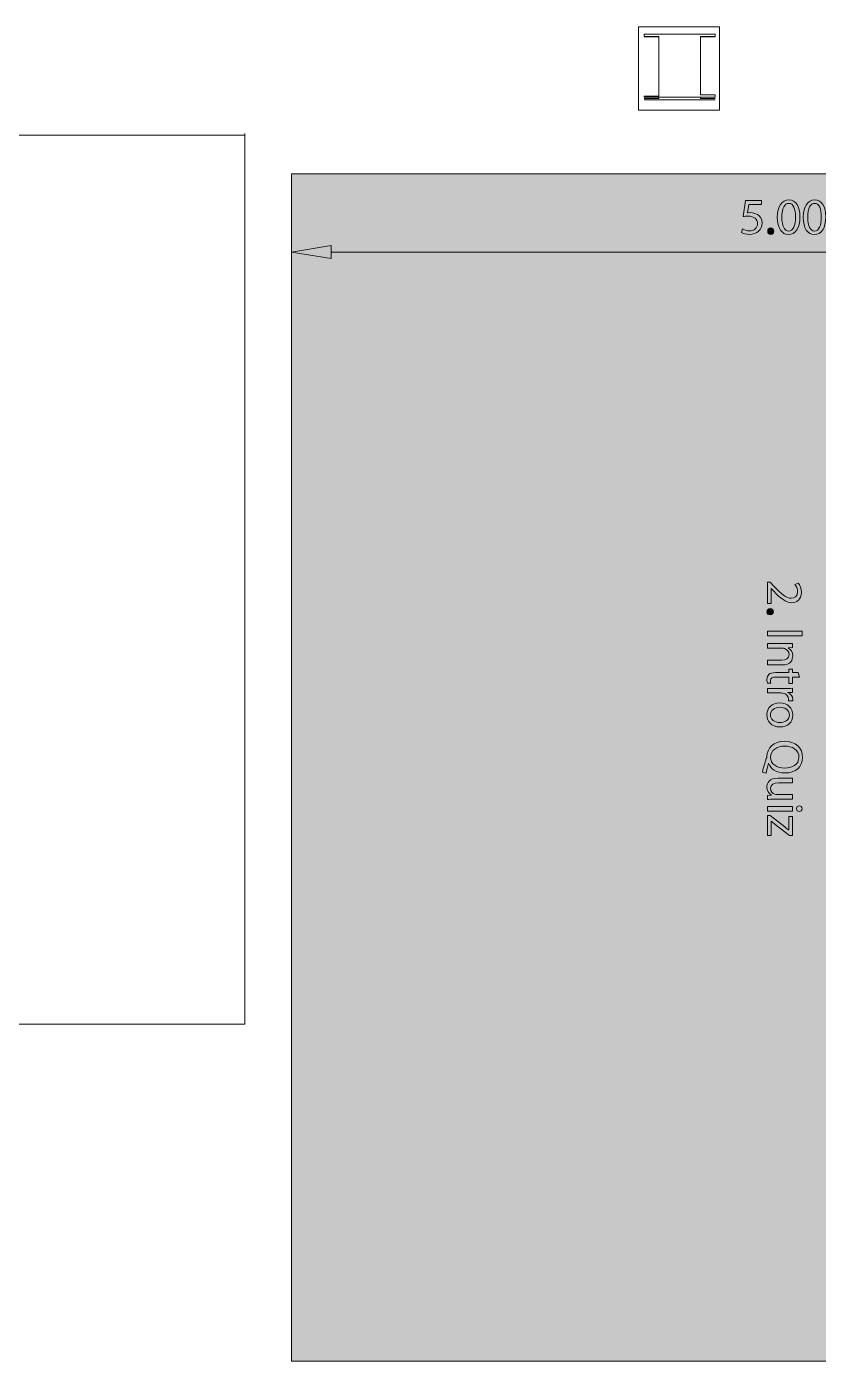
# Model space of a CAD drawing. Header units: centimetres. Extents: x -16.81 to -14.54, y 1.61 to 2.77.
# Drawn here: x -15.8976 to -15.7566, y 2.1735 to 2.4114 of the extents above; entities that cross this region are included whole.
import ezdxf

# ---------------------------------------------------------------- set-up
doc = ezdxf.new("R2010")
doc.units = ezdxf.units.CM
doc.header["$MEASUREMENT"] = 0
doc.layers.get('0').update_dxf_attribs({"lineweight": 0})
for name, color, linetype, lineweight in [('0TEXT', 7, 'Continuous', 0), ('EXP BORDER', 7, 'Continuous', 0), ('EXP COTA', 7, 'Continuous', 0), ('EXP HATCH', 7, 'Continuous', 0)]:
    doc.layers.add(name, color=color, linetype=linetype, lineweight=lineweight)

# ---------------------------------------------------------------- blocks, each defined once
blk = doc.blocks.new('Block_118')
at = {"layer": 'EXP COTA', "true_color": 0x0000cc, "transparency": 33554687}
h = blk.add_hatch(color=172, dxfattribs=at)
h.dxf.hatch_style = 2
edge = h.paths.add_edge_path()
edge.add_spline(control_points=[(-15.76669, 2.37973), (-15.76669, 2.37973), (-15.76896, 2.37973), (-15.76896, 2.37973), (-15.76896, 2.37973), (-15.76918, 2.37822), (-15.76918, 2.37822), (-15.76905, 2.37822), (-15.76893, 2.37825), (-15.7687, 2.37825), (-15.76824, 2.37825), (-15.76779, 2.37815), (-15.76741, 2.37791), (-15.76694, 2.37767), (-15.76657, 2.37715), (-15.76657, 2.37639), (-15.76657, 2.37522), (-15.7675, 2.37436), (-15.76879, 2.37436), (-15.76943, 2.37436), (-15.76998, 2.37453), (-15.77027, 2.37474), (-15.77027, 2.37474), (-15.77006, 2.37536), (-15.77006, 2.37536), (-15.76982, 2.37519), (-15.76934, 2.37501), (-15.76879, 2.37501), (-15.76803, 2.37501), (-15.76738, 2.3755), (-15.76738, 2.37629), (-15.76739, 2.37708), (-15.76791, 2.37763), (-15.7691, 2.37763), (-15.76943, 2.37763), (-15.7697, 2.3776), (-15.76992, 2.37756), (-15.76992, 2.37756), (-15.76953, 2.38042), (-15.76953, 2.38042), (-15.76953, 2.38042), (-15.76669, 2.38042), (-15.76669, 2.38042), (-15.76669, 2.38042), (-15.76669, 2.37973), (-15.76669, 2.37973)], knot_values=[0, 0, 0, 0, 1, 1, 1, 2, 2, 2, 3, 3, 3, 4, 4, 4, 5, 5, 5, 6, 6, 6, 7, 7, 7, 8, 8, 8, 9, 9, 9, 10, 10, 10, 11, 11, 11, 12, 12, 12, 13, 13, 13, 14, 14, 14, 15, 15, 15, 15], degree=3, periodic=0)
h = blk.add_hatch(color=172, dxfattribs=at)
h.dxf.hatch_style = 2
edge = h.paths.add_edge_path()
edge.add_spline(control_points=[(-15.76305, 2.37743), (-15.76305, 2.37588), (-15.76259, 2.37498), (-15.76185, 2.37498), (-15.76102, 2.37498), (-15.76062, 2.37594), (-15.76062, 2.37746), (-15.76062, 2.37894), (-15.761, 2.37991), (-15.76183, 2.37991), (-15.76253, 2.37991), (-15.76305, 2.37905), (-15.76305, 2.37743)], knot_values=[0, 0, 0, 0, 1, 1, 1, 2, 2, 2, 3, 3, 3, 4, 4, 4, 4], degree=3, periodic=0)
edge = h.paths.add_edge_path()
edge.add_spline(control_points=[(-15.75983, 2.37749), (-15.75983, 2.37546), (-15.76057, 2.37436), (-15.7619, 2.37436), (-15.76305, 2.37436), (-15.76384, 2.37546), (-15.76386, 2.37743), (-15.76386, 2.37942), (-15.763, 2.38053), (-15.76179, 2.38053), (-15.76054, 2.38053), (-15.75983, 2.37939), (-15.75983, 2.37749)], knot_values=[0, 0, 0, 0, 1, 1, 1, 2, 2, 2, 3, 3, 3, 4, 4, 4, 4], degree=3, periodic=0)
h = blk.add_hatch(color=172, dxfattribs=at)
h.dxf.hatch_style = 2
edge = h.paths.add_edge_path()
edge.add_spline(control_points=[(-15.75845, 2.37743), (-15.75845, 2.37588), (-15.75797, 2.37498), (-15.75725, 2.37498), (-15.75642, 2.37498), (-15.75602, 2.37594), (-15.75602, 2.37746), (-15.75602, 2.37894), (-15.7564, 2.37991), (-15.75723, 2.37991), (-15.75794, 2.37991), (-15.75845, 2.37905), (-15.75845, 2.37743)], knot_values=[0, 0, 0, 0, 1, 1, 1, 2, 2, 2, 3, 3, 3, 4, 4, 4, 4], degree=3, periodic=0)
edge = h.paths.add_edge_path()
edge.add_spline(control_points=[(-15.75523, 2.37749), (-15.75523, 2.37546), (-15.75597, 2.37436), (-15.7573, 2.37436), (-15.75845, 2.37436), (-15.75924, 2.37546), (-15.75926, 2.37743), (-15.75926, 2.37942), (-15.7584, 2.38053), (-15.75719, 2.38053), (-15.75594, 2.38053), (-15.75523, 2.37939), (-15.75523, 2.37749)], knot_values=[0, 0, 0, 0, 1, 1, 1, 2, 2, 2, 3, 3, 3, 4, 4, 4, 4], degree=3, periodic=0)
h = blk.add_hatch(color=172, dxfattribs=at)
h.dxf.hatch_style = 2
edge = h.paths.add_edge_path()
edge.add_spline(control_points=[(-15.76557, 2.37495), (-15.76557, 2.37529), (-15.76534, 2.37553), (-15.76503, 2.37553), (-15.76471, 2.37553), (-15.76448, 2.37529), (-15.76448, 2.37495), (-15.76448, 2.3746), (-15.76469, 2.37436), (-15.76503, 2.37436), (-15.76536, 2.37436), (-15.76557, 2.3746), (-15.76557, 2.37495)], knot_values=[0, 0, 0, 0, 1, 1, 1, 2, 2, 2, 3, 3, 3, 4, 4, 4, 4], degree=3, periodic=0)
at = {"layer": 'EXP COTA'}
for points, knots in [([(-15.76669, 2.37973), (-15.76669, 2.37973), (-15.76896, 2.37973), (-15.76896, 2.37973), (-15.76896, 2.37973), (-15.76918, 2.37822), (-15.76918, 2.37822), (-15.76905, 2.37822), (-15.76893, 2.37825), (-15.7687, 2.37825), (-15.76824, 2.37825), (-15.76779, 2.37815), (-15.76741, 2.37791), (-15.76694, 2.37767), (-15.76657, 2.37715), (-15.76657, 2.37639), (-15.76657, 2.37522), (-15.7675, 2.37436), (-15.76879, 2.37436), (-15.76943, 2.37436), (-15.76998, 2.37453), (-15.77027, 2.37474), (-15.77027, 2.37474), (-15.77006, 2.37536), (-15.77006, 2.37536), (-15.76982, 2.37519), (-15.76934, 2.37501), (-15.76879, 2.37501), (-15.76803, 2.37501), (-15.76738, 2.3755), (-15.76738, 2.37629), (-15.76739, 2.37708), (-15.76791, 2.37763), (-15.7691, 2.37763), (-15.76943, 2.37763), (-15.7697, 2.3776), (-15.76992, 2.37756), (-15.76992, 2.37756), (-15.76953, 2.38042), (-15.76953, 2.38042), (-15.76953, 2.38042), (-15.76669, 2.38042), (-15.76669, 2.38042), (-15.76669, 2.38042), (-15.76669, 2.37973), (-15.76669, 2.37973)], [0, 0, 0, 0, 1, 1, 1, 2, 2, 2, 3, 3, 3, 4, 4, 4, 5, 5, 5, 6, 6, 6, 7, 7, 7, 8, 8, 8, 9, 9, 9, 10, 10, 10, 11, 11, 11, 12, 12, 12, 13, 13, 13, 14, 14, 14, 15, 15, 15, 15]), ([(-15.75983, 2.37749), (-15.75983, 2.37546), (-15.76057, 2.37436), (-15.7619, 2.37436), (-15.76305, 2.37436), (-15.76384, 2.37546), (-15.76386, 2.37743), (-15.76386, 2.37942), (-15.763, 2.38053), (-15.76179, 2.38053), (-15.76054, 2.38053), (-15.75983, 2.37939), (-15.75983, 2.37749)], [0, 0, 0, 0, 1, 1, 1, 2, 2, 2, 3, 3, 3, 4, 4, 4, 4]), ([(-15.76305, 2.37743), (-15.76305, 2.37588), (-15.76259, 2.37498), (-15.76185, 2.37498), (-15.76102, 2.37498), (-15.76062, 2.37594), (-15.76062, 2.37746), (-15.76062, 2.37894), (-15.761, 2.37991), (-15.76183, 2.37991), (-15.76253, 2.37991), (-15.76305, 2.37905), (-15.76305, 2.37743)], [0, 0, 0, 0, 1, 1, 1, 2, 2, 2, 3, 3, 3, 4, 4, 4, 4]), ([(-15.75523, 2.37749), (-15.75523, 2.37546), (-15.75597, 2.37436), (-15.7573, 2.37436), (-15.75845, 2.37436), (-15.75924, 2.37546), (-15.75926, 2.37743), (-15.75926, 2.37942), (-15.7584, 2.38053), (-15.75719, 2.38053), (-15.75594, 2.38053), (-15.75523, 2.37939), (-15.75523, 2.37749)], [0, 0, 0, 0, 1, 1, 1, 2, 2, 2, 3, 3, 3, 4, 4, 4, 4]), ([(-15.75845, 2.37743), (-15.75845, 2.37588), (-15.75797, 2.37498), (-15.75725, 2.37498), (-15.75642, 2.37498), (-15.75602, 2.37594), (-15.75602, 2.37746), (-15.75602, 2.37894), (-15.7564, 2.37991), (-15.75723, 2.37991), (-15.75794, 2.37991), (-15.75845, 2.37905), (-15.75845, 2.37743)], [0, 0, 0, 0, 1, 1, 1, 2, 2, 2, 3, 3, 3, 4, 4, 4, 4]), ([(-15.76557, 2.37495), (-15.76557, 2.37529), (-15.76534, 2.37553), (-15.76503, 2.37553), (-15.76471, 2.37553), (-15.76448, 2.37529), (-15.76448, 2.37495), (-15.76448, 2.3746), (-15.76469, 2.37436), (-15.76503, 2.37436), (-15.76536, 2.37436), (-15.76557, 2.3746), (-15.76557, 2.37495)], [0, 0, 0, 0, 1, 1, 1, 2, 2, 2, 3, 3, 3, 4, 4, 4, 4])]:
    blk.add_open_spline(points, degree=3, knots=knots, dxfattribs=at)
blk = doc.blocks.new('Block_117')
at = {"layer": 'EXP COTA'}
blk.add_blockref('Block_118', (0, 0), dxfattribs=at)
blk = doc.blocks.new('Block_116')
at = {"layer": 'EXP COTA', "true_color": 0x0000cc, "transparency": 33554687}
h = blk.add_hatch(color=172, dxfattribs=at)
h.dxf.hatch_style = 2
h.paths.add_polyline_path([(-15.84333, 2.37241), (-15.84333, 2.37006), (-15.85038, 2.37123)])
h = blk.add_hatch(color=172, dxfattribs=at)
h.dxf.hatch_style = 2
h.paths.add_polyline_path([(-15.68105, 2.37241), (-15.68105, 2.37006), (-15.67399, 2.37123)])
at = {"layer": 'EXP COTA', "color": 172, "lineweight": 0, "true_color": 0x0000cc}
for p, q in [((-15.85038, 2.38342), (-15.85038, 2.36418)), ((-15.67399, 2.38342), (-15.67399, 2.36418)), ((-15.68105, 2.37123), (-15.84333, 2.37123))]:
    blk.add_line(p, q, dxfattribs=at)
at = {"layer": 'EXP COTA'}
for points in [[(-15.84333, 2.37241), (-15.84333, 2.37006), (-15.85038, 2.37123), (-15.85038, 2.37123)], [(-15.68105, 2.37241), (-15.68105, 2.37006), (-15.67399, 2.37123), (-15.67399, 2.37123)]]:
    blk.add_lwpolyline(points, close=True, dxfattribs=at)
blk.add_blockref('Block_117', (0, 0), dxfattribs=at)
blk = doc.blocks.new('Block_179')
at = {"layer": '0TEXT', "true_color": 0x333333, "transparency": 33554687}
h = blk.add_hatch(color=250, dxfattribs=at)
h.dxf.hatch_style = 2
edge = h.paths.add_edge_path()
edge.add_spline(control_points=[(-15.76562, 2.31238), (-15.76562, 2.31238), (-15.76514, 2.31238), (-15.76514, 2.31238), (-15.76514, 2.31238), (-15.76452, 2.31173), (-15.76452, 2.31173), (-15.76307, 2.31021), (-15.76231, 2.30952), (-15.76142, 2.30952), (-15.7608, 2.30952), (-15.76024, 2.30983), (-15.76024, 2.31069), (-15.76024, 2.31125), (-15.76052, 2.31169), (-15.76073, 2.31197), (-15.76073, 2.31197), (-15.76017, 2.31224), (-15.76017, 2.31224), (-15.75983, 2.31183), (-15.75955, 2.31125), (-15.75955, 2.31056), (-15.75955, 2.30925), (-15.76045, 2.30873), (-15.76131, 2.30873), (-15.76238, 2.30873), (-15.76328, 2.30952), (-15.76448, 2.31076), (-15.76448, 2.31076), (-15.76493, 2.31125), (-15.76493, 2.31125), (-15.76493, 2.31125), (-15.76496, 2.31125), (-15.76496, 2.31125), (-15.76496, 2.31125), (-15.76496, 2.30859), (-15.76496, 2.30859), (-15.76496, 2.30859), (-15.76562, 2.30859), (-15.76562, 2.30859), (-15.76562, 2.30859), (-15.76562, 2.31238), (-15.76562, 2.31238)], knot_values=[0, 0, 0, 0, 1, 1, 1, 2, 2, 2, 3, 3, 3, 4, 4, 4, 5, 5, 5, 6, 6, 6, 7, 7, 7, 8, 8, 8, 9, 9, 9, 10, 10, 10, 11, 11, 11, 12, 12, 12, 13, 13, 13, 14, 14, 14, 14], degree=3, periodic=0)
h = blk.add_hatch(color=250, dxfattribs=at)
h.dxf.hatch_style = 2
edge = h.paths.add_edge_path()
edge.add_spline(control_points=[(-15.76514, 2.30766), (-15.76479, 2.30766), (-15.76455, 2.30742), (-15.76455, 2.30711), (-15.76455, 2.3068), (-15.76479, 2.30656), (-15.76514, 2.30656), (-15.76548, 2.30656), (-15.76572, 2.30677), (-15.76572, 2.30711), (-15.76572, 2.30746), (-15.76548, 2.30766), (-15.76514, 2.30766)], knot_values=[0, 0, 0, 0, 1, 1, 1, 2, 2, 2, 3, 3, 3, 4, 4, 4, 4], degree=3, periodic=0)
h = blk.add_hatch(color=250, dxfattribs=at)
h.dxf.hatch_style = 2
edge = h.paths.add_edge_path()
edge.add_spline(control_points=[(-15.75945, 2.30284), (-15.75945, 2.30284), (-15.76562, 2.30284), (-15.76562, 2.30284), (-15.76562, 2.30284), (-15.76562, 2.30367), (-15.76562, 2.30367), (-15.76562, 2.30367), (-15.75945, 2.30367), (-15.75945, 2.30367), (-15.75945, 2.30367), (-15.75945, 2.30284), (-15.75945, 2.30284)], knot_values=[0, 0, 0, 0, 1, 1, 1, 2, 2, 2, 3, 3, 3, 4, 4, 4, 4], degree=3, periodic=0)
h = blk.add_hatch(color=250, dxfattribs=at)
h.dxf.hatch_style = 2
edge = h.paths.add_edge_path()
edge.add_spline(control_points=[(-15.76238, 2.30143), (-15.76193, 2.30143), (-15.76155, 2.30143), (-15.76117, 2.30146), (-15.76117, 2.30146), (-15.76117, 2.30074), (-15.76117, 2.30074), (-15.76117, 2.30074), (-15.76193, 2.3007), (-15.76193, 2.3007), (-15.76193, 2.3007), (-15.76193, 2.30067), (-15.76193, 2.30067), (-15.76148, 2.30046), (-15.76111, 2.29995), (-15.76111, 2.29922), (-15.76111, 2.2986), (-15.76145, 2.29764), (-15.76297, 2.29764), (-15.76297, 2.29764), (-15.76562, 2.29764), (-15.76562, 2.29764), (-15.76562, 2.29764), (-15.76562, 2.29846), (-15.76562, 2.29846), (-15.76562, 2.29846), (-15.76307, 2.29846), (-15.76307, 2.29846), (-15.76235, 2.29846), (-15.76176, 2.29874), (-15.76176, 2.2995), (-15.76176, 2.30001), (-15.76214, 2.30043), (-15.76259, 2.30057), (-15.76269, 2.3006), (-15.76283, 2.3006), (-15.76297, 2.3006), (-15.76297, 2.3006), (-15.76562, 2.3006), (-15.76562, 2.3006), (-15.76562, 2.3006), (-15.76562, 2.30143), (-15.76562, 2.30143), (-15.76562, 2.30143), (-15.76238, 2.30143), (-15.76238, 2.30143)], knot_values=[0, 0, 0, 0, 1, 1, 1, 2, 2, 2, 3, 3, 3, 4, 4, 4, 5, 5, 5, 6, 6, 6, 7, 7, 7, 8, 8, 8, 9, 9, 9, 10, 10, 10, 11, 11, 11, 12, 12, 12, 13, 13, 13, 14, 14, 14, 15, 15, 15, 15], degree=3, periodic=0)
h = blk.add_hatch(color=250, dxfattribs=at)
h.dxf.hatch_style = 2
edge = h.paths.add_edge_path()
edge.add_spline(control_points=[(-15.75993, 2.29547), (-15.75993, 2.29547), (-15.76117, 2.29547), (-15.76117, 2.29547), (-15.76117, 2.29547), (-15.76117, 2.2943), (-15.76117, 2.2943), (-15.76117, 2.2943), (-15.76179, 2.2943), (-15.76179, 2.2943), (-15.76179, 2.2943), (-15.76179, 2.29547), (-15.76179, 2.29547), (-15.76179, 2.29547), (-15.76421, 2.29547), (-15.76421, 2.29547), (-15.76472, 2.29547), (-15.76507, 2.29529), (-15.76507, 2.29485), (-15.76507, 2.29464), (-15.76503, 2.2945), (-15.765, 2.2944), (-15.765, 2.2944), (-15.76558, 2.29436), (-15.76558, 2.29436), (-15.76565, 2.2945), (-15.76572, 2.29474), (-15.76572, 2.29505), (-15.76572, 2.29543), (-15.76558, 2.29574), (-15.76538, 2.29595), (-15.76514, 2.29616), (-15.76472, 2.29626), (-15.76421, 2.29626), (-15.76421, 2.29626), (-15.76179, 2.29626), (-15.76179, 2.29626), (-15.76179, 2.29626), (-15.76179, 2.29691), (-15.76179, 2.29691), (-15.76179, 2.29691), (-15.76117, 2.29691), (-15.76117, 2.29691), (-15.76117, 2.29691), (-15.76117, 2.29626), (-15.76117, 2.29626), (-15.76117, 2.29626), (-15.76014, 2.29626), (-15.76014, 2.29626), (-15.76014, 2.29626), (-15.75993, 2.29547), (-15.75993, 2.29547)], knot_values=[0, 0, 0, 0, 1, 1, 1, 2, 2, 2, 3, 3, 3, 4, 4, 4, 5, 5, 5, 6, 6, 6, 7, 7, 7, 8, 8, 8, 9, 9, 9, 10, 10, 10, 11, 11, 11, 12, 12, 12, 13, 13, 13, 14, 14, 14, 15, 15, 15, 16, 16, 16, 17, 17, 17, 17], degree=3, periodic=0)
h = blk.add_hatch(color=250, dxfattribs=at)
h.dxf.hatch_style = 2
edge = h.paths.add_edge_path()
edge.add_spline(control_points=[(-15.76259, 2.29343), (-15.76204, 2.29343), (-15.76159, 2.29343), (-15.76117, 2.29347), (-15.76117, 2.29347), (-15.76117, 2.29275), (-15.76117, 2.29275), (-15.76117, 2.29275), (-15.76207, 2.29275), (-15.76207, 2.29275), (-15.76207, 2.29275), (-15.76207, 2.29271), (-15.76207, 2.29271), (-15.76145, 2.2925), (-15.76111, 2.29202), (-15.76111, 2.29147), (-15.76111, 2.29137), (-15.76111, 2.29133), (-15.76111, 2.29123), (-15.76111, 2.29123), (-15.76186, 2.29123), (-15.76186, 2.29123), (-15.76186, 2.29133), (-15.76186, 2.2914), (-15.76186, 2.29151), (-15.76186, 2.29209), (-15.76228, 2.2925), (-15.7629, 2.29261), (-15.763, 2.29261), (-15.7631, 2.29264), (-15.76324, 2.29264), (-15.76324, 2.29264), (-15.76562, 2.29264), (-15.76562, 2.29264), (-15.76562, 2.29264), (-15.76562, 2.29343), (-15.76562, 2.29343), (-15.76562, 2.29343), (-15.76259, 2.29343), (-15.76259, 2.29343)], knot_values=[0, 0, 0, 0, 1, 1, 1, 2, 2, 2, 3, 3, 3, 4, 4, 4, 5, 5, 5, 6, 6, 6, 7, 7, 7, 8, 8, 8, 9, 9, 9, 10, 10, 10, 11, 11, 11, 12, 12, 12, 13, 13, 13, 13], degree=3, periodic=0)
h = blk.add_hatch(color=250, dxfattribs=at)
h.dxf.hatch_style = 2
edge = h.paths.add_edge_path()
edge.add_spline(control_points=[(-15.76341, 2.29009), (-15.76438, 2.29009), (-15.7651, 2.28951), (-15.7651, 2.28871), (-15.7651, 2.28796), (-15.76438, 2.28737), (-15.76338, 2.28737), (-15.76266, 2.28737), (-15.76169, 2.28775), (-15.76169, 2.28871), (-15.76169, 2.28968), (-15.76259, 2.29009), (-15.76341, 2.29009)], knot_values=[0, 0, 0, 0, 1, 1, 1, 2, 2, 2, 3, 3, 3, 4, 4, 4, 4], degree=3, periodic=0)
edge = h.paths.add_edge_path()
edge.add_spline(control_points=[(-15.76338, 2.28658), (-15.765, 2.28658), (-15.76572, 2.28768), (-15.76572, 2.28878), (-15.76572, 2.28995), (-15.76483, 2.29089), (-15.76345, 2.29089), (-15.76197, 2.29089), (-15.76111, 2.28992), (-15.76111, 2.28868), (-15.76111, 2.28741), (-15.762, 2.28658), (-15.76338, 2.28658)], knot_values=[0, 0, 0, 0, 1, 1, 1, 2, 2, 2, 3, 3, 3, 4, 4, 4, 4], degree=3, periodic=0)
h = blk.add_hatch(color=250, dxfattribs=at)
h.dxf.hatch_style = 2
edge = h.paths.add_edge_path()
edge.add_spline(control_points=[(-15.76252, 2.27924), (-15.76128, 2.27924), (-15.76, 2.27986), (-15.76, 2.28117), (-15.76, 2.28251), (-15.76124, 2.28317), (-15.76259, 2.28317), (-15.7639, 2.28317), (-15.76507, 2.28244), (-15.76507, 2.2812), (-15.76507, 2.27993), (-15.76393, 2.27924), (-15.76252, 2.27924)], knot_values=[0, 0, 0, 0, 1, 1, 1, 2, 2, 2, 3, 3, 3, 4, 4, 4, 4], degree=3, periodic=0)
edge = h.paths.add_edge_path()
edge.add_spline(control_points=[(-15.76651, 2.27855), (-15.76631, 2.27941), (-15.76607, 2.28021), (-15.76582, 2.28093), (-15.76576, 2.28107), (-15.76572, 2.28117), (-15.76572, 2.28131), (-15.76565, 2.28275), (-15.76458, 2.28403), (-15.76259, 2.28403), (-15.76062, 2.28403), (-15.75935, 2.28282), (-15.75935, 2.28114), (-15.75935, 2.27948), (-15.76066, 2.27838), (-15.76248, 2.27838), (-15.76407, 2.27838), (-15.76507, 2.2791), (-15.76541, 2.28014), (-15.76541, 2.28014), (-15.76545, 2.28014), (-15.76545, 2.28014), (-15.76562, 2.27952), (-15.76576, 2.27886), (-15.76586, 2.27834), (-15.76586, 2.27834), (-15.76651, 2.27855), (-15.76651, 2.27855)], knot_values=[0, 0, 0, 0, 1, 1, 1, 2, 2, 2, 3, 3, 3, 4, 4, 4, 5, 5, 5, 6, 6, 6, 7, 7, 7, 8, 8, 8, 9, 9, 9, 9], degree=3, periodic=0)
h = blk.add_hatch(color=250, dxfattribs=at)
h.dxf.hatch_style = 2
edge = h.paths.add_edge_path()
edge.add_spline(control_points=[(-15.76441, 2.27369), (-15.76486, 2.27369), (-15.76527, 2.27369), (-15.76562, 2.27366), (-15.76562, 2.27366), (-15.76562, 2.27438), (-15.76562, 2.27438), (-15.76562, 2.27438), (-15.76489, 2.27442), (-15.76489, 2.27442), (-15.76489, 2.27442), (-15.76489, 2.27445), (-15.76489, 2.27445), (-15.76524, 2.27466), (-15.76572, 2.27511), (-15.76572, 2.2759), (-15.76572, 2.27659), (-15.76534, 2.27745), (-15.76379, 2.27745), (-15.76379, 2.27745), (-15.76117, 2.27745), (-15.76117, 2.27745), (-15.76117, 2.27745), (-15.76117, 2.27662), (-15.76117, 2.27662), (-15.76117, 2.27662), (-15.76365, 2.27662), (-15.76365, 2.27662), (-15.76448, 2.27662), (-15.76507, 2.27638), (-15.76507, 2.27566), (-15.76507, 2.27511), (-15.76469, 2.27473), (-15.76431, 2.27459), (-15.76421, 2.27452), (-15.76407, 2.27452), (-15.7639, 2.27452), (-15.7639, 2.27452), (-15.76117, 2.27452), (-15.76117, 2.27452), (-15.76117, 2.27452), (-15.76117, 2.27369), (-15.76117, 2.27369), (-15.76117, 2.27369), (-15.76441, 2.27369), (-15.76441, 2.27369)], knot_values=[0, 0, 0, 0, 1, 1, 1, 2, 2, 2, 3, 3, 3, 4, 4, 4, 5, 5, 5, 6, 6, 6, 7, 7, 7, 8, 8, 8, 9, 9, 9, 10, 10, 10, 11, 11, 11, 12, 12, 12, 13, 13, 13, 14, 14, 14, 15, 15, 15, 15], degree=3, periodic=0)
h = blk.add_hatch(color=250, dxfattribs=at)
h.dxf.hatch_style = 2
edge = h.paths.add_edge_path()
edge.add_spline(control_points=[(-15.75993, 2.27152), (-15.76021, 2.27152), (-15.76045, 2.2717), (-15.76045, 2.27204), (-15.76045, 2.27232), (-15.76021, 2.27252), (-15.75993, 2.27252), (-15.75966, 2.27252), (-15.75945, 2.27232), (-15.75945, 2.27201), (-15.75945, 2.2717), (-15.75966, 2.27152), (-15.75993, 2.27152)], knot_values=[0, 0, 0, 0, 1, 1, 1, 2, 2, 2, 3, 3, 3, 4, 4, 4, 4], degree=3, periodic=0)
edge = h.paths.add_edge_path()
edge.add_spline(control_points=[(-15.76562, 2.27242), (-15.76562, 2.27242), (-15.76117, 2.27242), (-15.76117, 2.27242), (-15.76117, 2.27242), (-15.76117, 2.27159), (-15.76117, 2.27159), (-15.76117, 2.27159), (-15.76562, 2.27159), (-15.76562, 2.27159), (-15.76562, 2.27159), (-15.76562, 2.27242), (-15.76562, 2.27242)], knot_values=[0, 0, 0, 0, 1, 1, 1, 2, 2, 2, 3, 3, 3, 4, 4, 4, 4], degree=3, periodic=0)
h = blk.add_hatch(color=250, dxfattribs=at)
h.dxf.hatch_style = 2
edge = h.paths.add_edge_path()
edge.add_spline(control_points=[(-15.76514, 2.2708), (-15.76514, 2.2708), (-15.76255, 2.2688), (-15.76255, 2.2688), (-15.76231, 2.2686), (-15.7621, 2.26842), (-15.76186, 2.26822), (-15.76186, 2.26822), (-15.76183, 2.26822), (-15.76183, 2.26822), (-15.76183, 2.26822), (-15.76183, 2.27063), (-15.76183, 2.27063), (-15.76183, 2.27063), (-15.76117, 2.27063), (-15.76117, 2.27063), (-15.76117, 2.27063), (-15.76117, 2.26725), (-15.76117, 2.26725), (-15.76117, 2.26725), (-15.76169, 2.26725), (-15.76169, 2.26725), (-15.76169, 2.26725), (-15.76427, 2.26922), (-15.76427, 2.26922), (-15.76452, 2.26942), (-15.76472, 2.26959), (-15.76496, 2.2698), (-15.76496, 2.2698), (-15.76496, 2.26722), (-15.76496, 2.26722), (-15.76496, 2.26722), (-15.76562, 2.26722), (-15.76562, 2.26722), (-15.76562, 2.26722), (-15.76562, 2.2708), (-15.76562, 2.2708), (-15.76562, 2.2708), (-15.76514, 2.2708), (-15.76514, 2.2708)], knot_values=[0, 0, 0, 0, 1, 1, 1, 2, 2, 2, 3, 3, 3, 4, 4, 4, 5, 5, 5, 6, 6, 6, 7, 7, 7, 8, 8, 8, 9, 9, 9, 10, 10, 10, 11, 11, 11, 12, 12, 12, 13, 13, 13, 13], degree=3, periodic=0)
at = {"layer": '0TEXT'}
for points, knots in [([(-15.76562, 2.31238), (-15.76562, 2.31238), (-15.76514, 2.31238), (-15.76514, 2.31238), (-15.76514, 2.31238), (-15.76452, 2.31173), (-15.76452, 2.31173), (-15.76307, 2.31021), (-15.76231, 2.30952), (-15.76142, 2.30952), (-15.7608, 2.30952), (-15.76024, 2.30983), (-15.76024, 2.31069), (-15.76024, 2.31125), (-15.76052, 2.31169), (-15.76073, 2.31197), (-15.76073, 2.31197), (-15.76017, 2.31224), (-15.76017, 2.31224), (-15.75983, 2.31183), (-15.75955, 2.31125), (-15.75955, 2.31056), (-15.75955, 2.30925), (-15.76045, 2.30873), (-15.76131, 2.30873), (-15.76238, 2.30873), (-15.76328, 2.30952), (-15.76448, 2.31076), (-15.76448, 2.31076), (-15.76493, 2.31125), (-15.76493, 2.31125), (-15.76493, 2.31125), (-15.76496, 2.31125), (-15.76496, 2.31125), (-15.76496, 2.31125), (-15.76496, 2.30859), (-15.76496, 2.30859), (-15.76496, 2.30859), (-15.76562, 2.30859), (-15.76562, 2.30859), (-15.76562, 2.30859), (-15.76562, 2.31238), (-15.76562, 2.31238)], [0, 0, 0, 0, 1, 1, 1, 2, 2, 2, 3, 3, 3, 4, 4, 4, 5, 5, 5, 6, 6, 6, 7, 7, 7, 8, 8, 8, 9, 9, 9, 10, 10, 10, 11, 11, 11, 12, 12, 12, 13, 13, 13, 14, 14, 14, 14]), ([(-15.76514, 2.30766), (-15.76479, 2.30766), (-15.76455, 2.30742), (-15.76455, 2.30711), (-15.76455, 2.3068), (-15.76479, 2.30656), (-15.76514, 2.30656), (-15.76548, 2.30656), (-15.76572, 2.30677), (-15.76572, 2.30711), (-15.76572, 2.30746), (-15.76548, 2.30766), (-15.76514, 2.30766)], [0, 0, 0, 0, 1, 1, 1, 2, 2, 2, 3, 3, 3, 4, 4, 4, 4]), ([(-15.75945, 2.30284), (-15.75945, 2.30284), (-15.76562, 2.30284), (-15.76562, 2.30284), (-15.76562, 2.30284), (-15.76562, 2.30367), (-15.76562, 2.30367), (-15.76562, 2.30367), (-15.75945, 2.30367), (-15.75945, 2.30367), (-15.75945, 2.30367), (-15.75945, 2.30284), (-15.75945, 2.30284)], [0, 0, 0, 0, 1, 1, 1, 2, 2, 2, 3, 3, 3, 4, 4, 4, 4]), ([(-15.76238, 2.30143), (-15.76193, 2.30143), (-15.76155, 2.30143), (-15.76117, 2.30146), (-15.76117, 2.30146), (-15.76117, 2.30074), (-15.76117, 2.30074), (-15.76117, 2.30074), (-15.76193, 2.3007), (-15.76193, 2.3007), (-15.76193, 2.3007), (-15.76193, 2.30067), (-15.76193, 2.30067), (-15.76148, 2.30046), (-15.76111, 2.29995), (-15.76111, 2.29922), (-15.76111, 2.2986), (-15.76145, 2.29764), (-15.76297, 2.29764), (-15.76297, 2.29764), (-15.76562, 2.29764), (-15.76562, 2.29764), (-15.76562, 2.29764), (-15.76562, 2.29846), (-15.76562, 2.29846), (-15.76562, 2.29846), (-15.76307, 2.29846), (-15.76307, 2.29846), (-15.76235, 2.29846), (-15.76176, 2.29874), (-15.76176, 2.2995), (-15.76176, 2.30001), (-15.76214, 2.30043), (-15.76259, 2.30057), (-15.76269, 2.3006), (-15.76283, 2.3006), (-15.76297, 2.3006), (-15.76297, 2.3006), (-15.76562, 2.3006), (-15.76562, 2.3006), (-15.76562, 2.3006), (-15.76562, 2.30143), (-15.76562, 2.30143), (-15.76562, 2.30143), (-15.76238, 2.30143), (-15.76238, 2.30143)], [0, 0, 0, 0, 1, 1, 1, 2, 2, 2, 3, 3, 3, 4, 4, 4, 5, 5, 5, 6, 6, 6, 7, 7, 7, 8, 8, 8, 9, 9, 9, 10, 10, 10, 11, 11, 11, 12, 12, 12, 13, 13, 13, 14, 14, 14, 15, 15, 15, 15]), ([(-15.75993, 2.29547), (-15.75993, 2.29547), (-15.76117, 2.29547), (-15.76117, 2.29547), (-15.76117, 2.29547), (-15.76117, 2.2943), (-15.76117, 2.2943), (-15.76117, 2.2943), (-15.76179, 2.2943), (-15.76179, 2.2943), (-15.76179, 2.2943), (-15.76179, 2.29547), (-15.76179, 2.29547), (-15.76179, 2.29547), (-15.76421, 2.29547), (-15.76421, 2.29547), (-15.76472, 2.29547), (-15.76507, 2.29529), (-15.76507, 2.29485), (-15.76507, 2.29464), (-15.76503, 2.2945), (-15.765, 2.2944), (-15.765, 2.2944), (-15.76558, 2.29436), (-15.76558, 2.29436), (-15.76565, 2.2945), (-15.76572, 2.29474), (-15.76572, 2.29505), (-15.76572, 2.29543), (-15.76558, 2.29574), (-15.76538, 2.29595), (-15.76514, 2.29616), (-15.76472, 2.29626), (-15.76421, 2.29626), (-15.76421, 2.29626), (-15.76179, 2.29626), (-15.76179, 2.29626), (-15.76179, 2.29626), (-15.76179, 2.29691), (-15.76179, 2.29691), (-15.76179, 2.29691), (-15.76117, 2.29691), (-15.76117, 2.29691), (-15.76117, 2.29691), (-15.76117, 2.29626), (-15.76117, 2.29626), (-15.76117, 2.29626), (-15.76014, 2.29626), (-15.76014, 2.29626), (-15.76014, 2.29626), (-15.75993, 2.29547), (-15.75993, 2.29547)], [0, 0, 0, 0, 1, 1, 1, 2, 2, 2, 3, 3, 3, 4, 4, 4, 5, 5, 5, 6, 6, 6, 7, 7, 7, 8, 8, 8, 9, 9, 9, 10, 10, 10, 11, 11, 11, 12, 12, 12, 13, 13, 13, 14, 14, 14, 15, 15, 15, 16, 16, 16, 17, 17, 17, 17]), ([(-15.76259, 2.29343), (-15.76204, 2.29343), (-15.76159, 2.29343), (-15.76117, 2.29347), (-15.76117, 2.29347), (-15.76117, 2.29275), (-15.76117, 2.29275), (-15.76117, 2.29275), (-15.76207, 2.29275), (-15.76207, 2.29275), (-15.76207, 2.29275), (-15.76207, 2.29271), (-15.76207, 2.29271), (-15.76145, 2.2925), (-15.76111, 2.29202), (-15.76111, 2.29147), (-15.76111, 2.29137), (-15.76111, 2.29133), (-15.76111, 2.29123), (-15.76111, 2.29123), (-15.76186, 2.29123), (-15.76186, 2.29123), (-15.76186, 2.29133), (-15.76186, 2.2914), (-15.76186, 2.29151), (-15.76186, 2.29209), (-15.76228, 2.2925), (-15.7629, 2.29261), (-15.763, 2.29261), (-15.7631, 2.29264), (-15.76324, 2.29264), (-15.76324, 2.29264), (-15.76562, 2.29264), (-15.76562, 2.29264), (-15.76562, 2.29264), (-15.76562, 2.29343), (-15.76562, 2.29343), (-15.76562, 2.29343), (-15.76259, 2.29343), (-15.76259, 2.29343)], [0, 0, 0, 0, 1, 1, 1, 2, 2, 2, 3, 3, 3, 4, 4, 4, 5, 5, 5, 6, 6, 6, 7, 7, 7, 8, 8, 8, 9, 9, 9, 10, 10, 10, 11, 11, 11, 12, 12, 12, 13, 13, 13, 13]), ([(-15.76338, 2.28658), (-15.765, 2.28658), (-15.76572, 2.28768), (-15.76572, 2.28878), (-15.76572, 2.28995), (-15.76483, 2.29089), (-15.76345, 2.29089), (-15.76197, 2.29089), (-15.76111, 2.28992), (-15.76111, 2.28868), (-15.76111, 2.28741), (-15.762, 2.28658), (-15.76338, 2.28658)], [0, 0, 0, 0, 1, 1, 1, 2, 2, 2, 3, 3, 3, 4, 4, 4, 4]), ([(-15.76341, 2.29009), (-15.76438, 2.29009), (-15.7651, 2.28951), (-15.7651, 2.28871), (-15.7651, 2.28796), (-15.76438, 2.28737), (-15.76338, 2.28737), (-15.76266, 2.28737), (-15.76169, 2.28775), (-15.76169, 2.28871), (-15.76169, 2.28968), (-15.76259, 2.29009), (-15.76341, 2.29009)], [0, 0, 0, 0, 1, 1, 1, 2, 2, 2, 3, 3, 3, 4, 4, 4, 4]), ([(-15.76651, 2.27855), (-15.76631, 2.27941), (-15.76607, 2.28021), (-15.76582, 2.28093), (-15.76576, 2.28107), (-15.76572, 2.28117), (-15.76572, 2.28131), (-15.76565, 2.28275), (-15.76458, 2.28403), (-15.76259, 2.28403), (-15.76062, 2.28403), (-15.75935, 2.28282), (-15.75935, 2.28114), (-15.75935, 2.27948), (-15.76066, 2.27838), (-15.76248, 2.27838), (-15.76407, 2.27838), (-15.76507, 2.2791), (-15.76541, 2.28014), (-15.76541, 2.28014), (-15.76545, 2.28014), (-15.76545, 2.28014), (-15.76562, 2.27952), (-15.76576, 2.27886), (-15.76586, 2.27834), (-15.76586, 2.27834), (-15.76651, 2.27855), (-15.76651, 2.27855)], [0, 0, 0, 0, 1, 1, 1, 2, 2, 2, 3, 3, 3, 4, 4, 4, 5, 5, 5, 6, 6, 6, 7, 7, 7, 8, 8, 8, 9, 9, 9, 9]), ([(-15.76252, 2.27924), (-15.76128, 2.27924), (-15.76, 2.27986), (-15.76, 2.28117), (-15.76, 2.28251), (-15.76124, 2.28317), (-15.76259, 2.28317), (-15.7639, 2.28317), (-15.76507, 2.28244), (-15.76507, 2.2812), (-15.76507, 2.27993), (-15.76393, 2.27924), (-15.76252, 2.27924)], [0, 0, 0, 0, 1, 1, 1, 2, 2, 2, 3, 3, 3, 4, 4, 4, 4]), ([(-15.76441, 2.27369), (-15.76486, 2.27369), (-15.76527, 2.27369), (-15.76562, 2.27366), (-15.76562, 2.27366), (-15.76562, 2.27438), (-15.76562, 2.27438), (-15.76562, 2.27438), (-15.76489, 2.27442), (-15.76489, 2.27442), (-15.76489, 2.27442), (-15.76489, 2.27445), (-15.76489, 2.27445), (-15.76524, 2.27466), (-15.76572, 2.27511), (-15.76572, 2.2759), (-15.76572, 2.27659), (-15.76534, 2.27745), (-15.76379, 2.27745), (-15.76379, 2.27745), (-15.76117, 2.27745), (-15.76117, 2.27745), (-15.76117, 2.27745), (-15.76117, 2.27662), (-15.76117, 2.27662), (-15.76117, 2.27662), (-15.76365, 2.27662), (-15.76365, 2.27662), (-15.76448, 2.27662), (-15.76507, 2.27638), (-15.76507, 2.27566), (-15.76507, 2.27511), (-15.76469, 2.27473), (-15.76431, 2.27459), (-15.76421, 2.27452), (-15.76407, 2.27452), (-15.7639, 2.27452), (-15.7639, 2.27452), (-15.76117, 2.27452), (-15.76117, 2.27452), (-15.76117, 2.27452), (-15.76117, 2.27369), (-15.76117, 2.27369), (-15.76117, 2.27369), (-15.76441, 2.27369), (-15.76441, 2.27369)], [0, 0, 0, 0, 1, 1, 1, 2, 2, 2, 3, 3, 3, 4, 4, 4, 5, 5, 5, 6, 6, 6, 7, 7, 7, 8, 8, 8, 9, 9, 9, 10, 10, 10, 11, 11, 11, 12, 12, 12, 13, 13, 13, 14, 14, 14, 15, 15, 15, 15]), ([(-15.76562, 2.27242), (-15.76562, 2.27242), (-15.76117, 2.27242), (-15.76117, 2.27242), (-15.76117, 2.27242), (-15.76117, 2.27159), (-15.76117, 2.27159), (-15.76117, 2.27159), (-15.76562, 2.27159), (-15.76562, 2.27159), (-15.76562, 2.27159), (-15.76562, 2.27242), (-15.76562, 2.27242)], [0, 0, 0, 0, 1, 1, 1, 2, 2, 2, 3, 3, 3, 4, 4, 4, 4]), ([(-15.75993, 2.27152), (-15.76021, 2.27152), (-15.76045, 2.2717), (-15.76045, 2.27204), (-15.76045, 2.27232), (-15.76021, 2.27252), (-15.75993, 2.27252), (-15.75966, 2.27252), (-15.75945, 2.27232), (-15.75945, 2.27201), (-15.75945, 2.2717), (-15.75966, 2.27152), (-15.75993, 2.27152)], [0, 0, 0, 0, 1, 1, 1, 2, 2, 2, 3, 3, 3, 4, 4, 4, 4]), ([(-15.76514, 2.2708), (-15.76514, 2.2708), (-15.76255, 2.2688), (-15.76255, 2.2688), (-15.76231, 2.2686), (-15.7621, 2.26842), (-15.76186, 2.26822), (-15.76186, 2.26822), (-15.76183, 2.26822), (-15.76183, 2.26822), (-15.76183, 2.26822), (-15.76183, 2.27063), (-15.76183, 2.27063), (-15.76183, 2.27063), (-15.76117, 2.27063), (-15.76117, 2.27063), (-15.76117, 2.27063), (-15.76117, 2.26725), (-15.76117, 2.26725), (-15.76117, 2.26725), (-15.76169, 2.26725), (-15.76169, 2.26725), (-15.76169, 2.26725), (-15.76427, 2.26922), (-15.76427, 2.26922), (-15.76452, 2.26942), (-15.76472, 2.26959), (-15.76496, 2.2698), (-15.76496, 2.2698), (-15.76496, 2.26722), (-15.76496, 2.26722), (-15.76496, 2.26722), (-15.76562, 2.26722), (-15.76562, 2.26722), (-15.76562, 2.26722), (-15.76562, 2.2708), (-15.76562, 2.2708), (-15.76562, 2.2708), (-15.76514, 2.2708), (-15.76514, 2.2708)], [0, 0, 0, 0, 1, 1, 1, 2, 2, 2, 3, 3, 3, 4, 4, 4, 5, 5, 5, 6, 6, 6, 7, 7, 7, 8, 8, 8, 9, 9, 9, 10, 10, 10, 11, 11, 11, 12, 12, 12, 13, 13, 13, 13])]:
    blk.add_open_spline(points, degree=3, knots=knots, dxfattribs=at)
blk = doc.blocks.new('Block_178')
at = {"layer": '0TEXT'}
blk.add_blockref('Block_179', (0, 0), dxfattribs=at)

msp = doc.modelspace()

# ---------------------------------------------------------------- hatches: boundary and pattern name
at = {"layer": 'EXP HATCH', "true_color": 0x636466, "transparency": 33554534}
msp.add_hatch(color=251, dxfattribs=at).paths.add_polyline_path([(-15.67399, 2.38518), (-15.85038, 2.38518), (-15.85038, 2.17351), (-15.67399, 2.17351)])

# ---------------------------------------------------------------- linework, layer by layer
at = {"color": 18, "lineweight": 0, "true_color": 0x000000}
for p, q in [((-15.7886, 2.39651), (-15.7886, 2.4114)), ((-15.7886, 2.4114), (-15.77414, 2.4114)), ((-15.77493, 2.41009), (-15.78759, 2.41009)), ((-15.78759, 2.41009), (-15.78759, 2.40965)), ((-15.77493, 2.40965), (-15.77493, 2.41009)), ((-15.77414, 2.39651), (-15.77414, 2.4114)), ((-15.78759, 2.40965), (-15.78495, 2.40965)), ((-15.78495, 2.40962), (-15.78759, 2.40962)), ((-15.78495, 2.40965), (-15.78495, 2.39904)), ((-15.77756, 2.40965), (-15.77493, 2.40965)), ((-15.77756, 2.39928), (-15.77756, 2.40965)), ((-15.77756, 2.39928), (-15.77756, 2.40962)), ((-15.77756, 2.40962), (-15.77493, 2.40962)), ((-15.78759, 2.39904), (-15.78759, 2.39883)), ((-15.78495, 2.39904), (-15.78759, 2.39904)), ((-15.78759, 2.39883), (-15.77493, 2.39883)), ((-15.78759, 2.39857), (-15.78495, 2.39857)), ((-15.77493, 2.39836), (-15.78759, 2.39836)), ((-15.78495, 2.39857), (-15.78495, 2.39883)), ((-15.77493, 2.39928), (-15.77756, 2.39928)), ((-15.77756, 2.39857), (-15.77756, 2.39883)), ((-15.77493, 2.39857), (-15.77756, 2.39857)), ((-15.77493, 2.39883), (-15.77493, 2.39928)), ((-15.7886, 2.39651), (-15.77414, 2.39651))]:
    msp.add_line(p, q, dxfattribs=at)
at = {"layer": 'EXP BORDER', "color": 253, "lineweight": 0, "true_color": 0xadadad}
msp.add_lwpolyline([(-15.67399, 2.38518), (-15.67399, 2.17351), (-15.85038, 2.17351), (-15.85038, 2.38518)], close=True, dxfattribs=at)
at = {"layer": 'EXP COTA', "color": 6, "lineweight": 0, "true_color": 0xff00ff}
for p in [(-15.85869, 2.39234), (-15.96453, 2.23359)]:
    msp.add_line(p, (-15.85869, 2.23359), dxfattribs=at)
msp.add_lwpolyline([(-15.96468, 2.39209), (-15.85884, 2.39209), (-15.85884, 2.39209), (-15.96468, 2.39209)], close=True, dxfattribs=at)
at = {"layer": 'EXP HATCH'}
msp.add_lwpolyline([(-15.67399, 2.38518), (-15.85038, 2.38518), (-15.85038, 2.17351), (-15.67399, 2.17351)], close=True, dxfattribs=at)

# ---------------------------------------------------------------- block references
at = {"layer": '0TEXT'}
msp.add_blockref('Block_178', (0, 0), dxfattribs=at)
at = {"layer": 'EXP COTA'}
msp.add_blockref('Block_116', (0, 0), dxfattribs=at)

doc.saveas('drawing.dxf')
